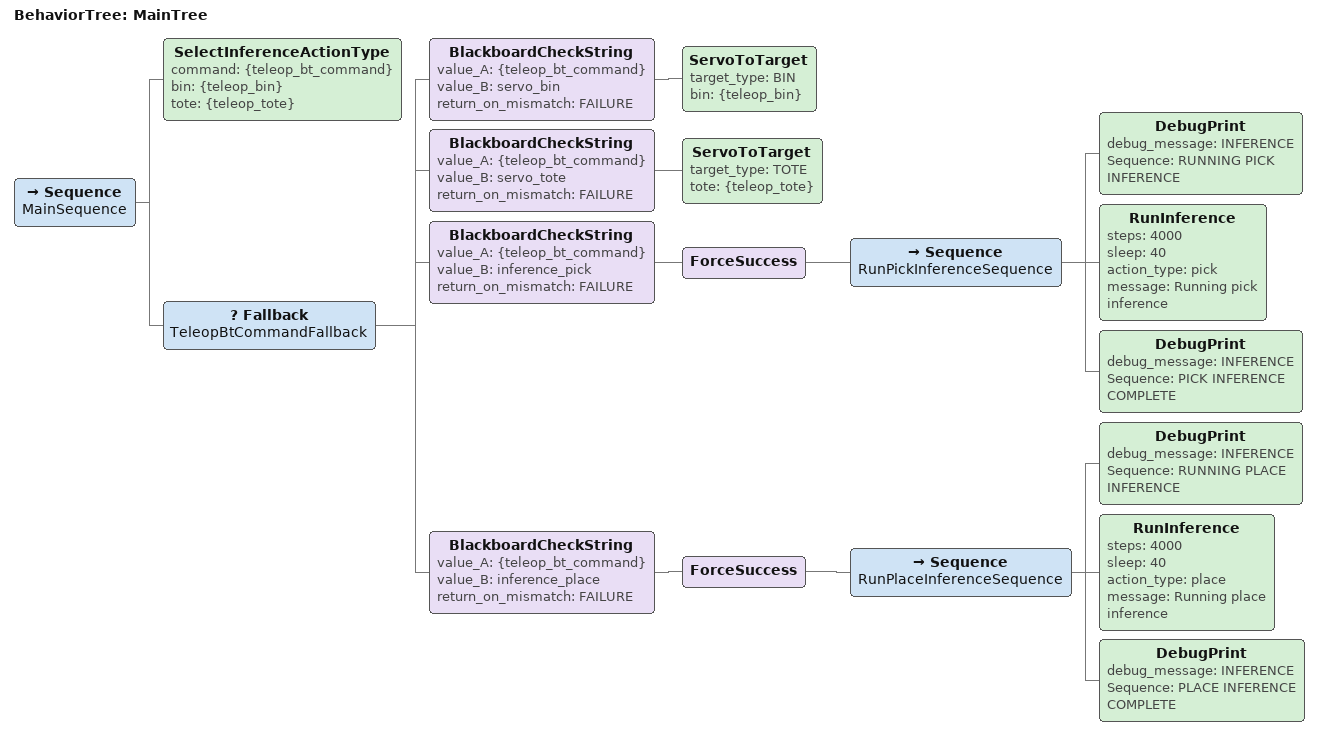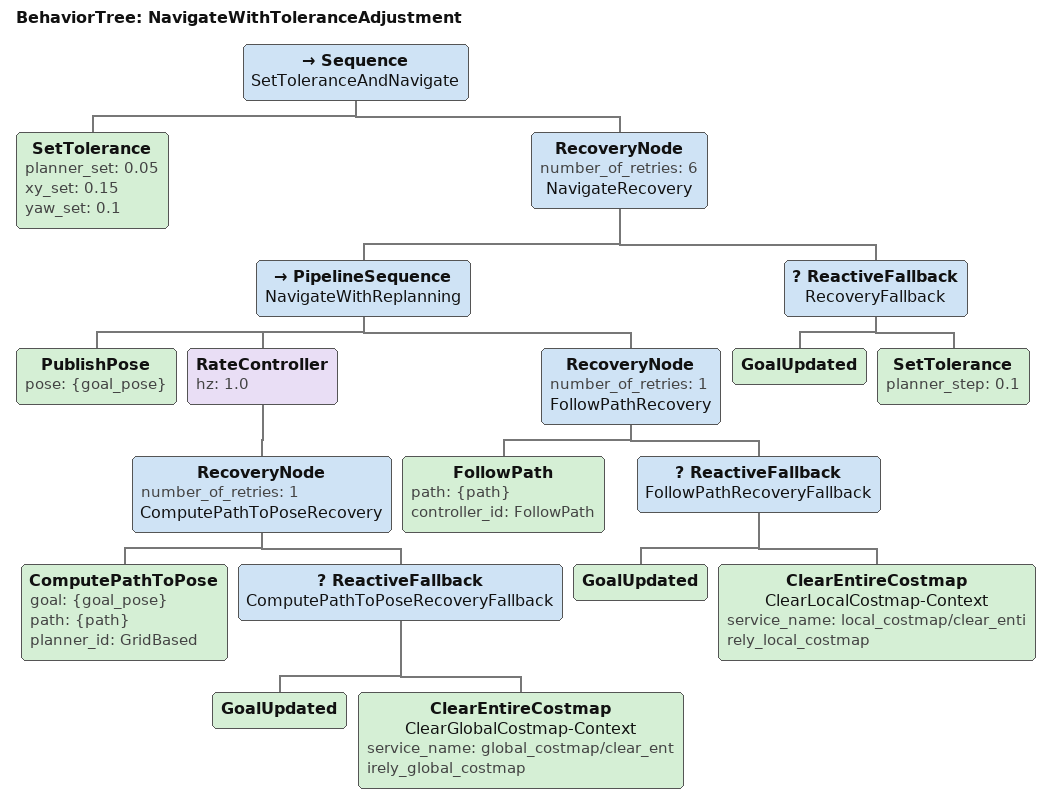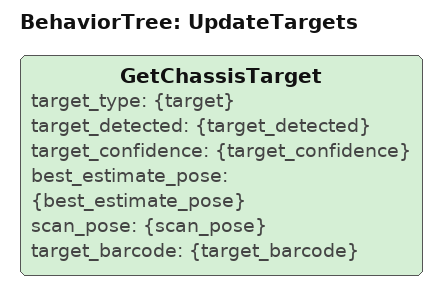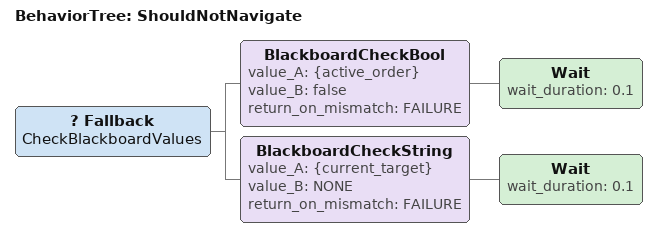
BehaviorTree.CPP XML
<?xml version="1.0" encoding="UTF-8"?>

<root BTCPP_format="4" main_tree_to_execute="MainTree">

  <BehaviorTree ID="MainTree">

    <Sequence name="MainSequence">
      <!-- Select one operation from the latest valid bridged BTState.
           Missing or invalid states are treated as pick=true, place=false,
           bin=C, tote=3. -->
      <SelectInferenceActionType
          command="{teleop_bt_command}"
          bin="{teleop_bin}"
          tote="{teleop_tote}"/>

      <Fallback name="TeleopBtCommandFallback">
        <BlackboardCheckString
            value_A="{teleop_bt_command}"
            value_B="servo_bin"
            return_on_mismatch="FAILURE">
          <ServoToTarget target_type="BIN" bin="{teleop_bin}"/>
        </BlackboardCheckString>

        <BlackboardCheckString
            value_A="{teleop_bt_command}"
            value_B="servo_tote"
            return_on_mismatch="FAILURE">
          <ServoToTarget target_type="TOTE" tote="{teleop_tote}"/>
        </BlackboardCheckString>

        <BlackboardCheckString
            value_A="{teleop_bt_command}"
            value_B="inference_pick"
            return_on_mismatch="FAILURE">
          <ForceSuccess>
            <Sequence name="RunPickInferenceSequence">
              <DebugPrint debug_message="INFERENCE Sequence: RUNNING PICK INFERENCE"/>
              <RunInference steps="4000" sleep="40" action_type="pick" message="Running pick inference"/>
              <DebugPrint debug_message="INFERENCE Sequence: PICK INFERENCE COMPLETE"/>
            </Sequence>
          </ForceSuccess>
        </BlackboardCheckString>

        <BlackboardCheckString
            value_A="{teleop_bt_command}"
            value_B="inference_place"
            return_on_mismatch="FAILURE">
          <ForceSuccess>
            <Sequence name="RunPlaceInferenceSequence">
              <DebugPrint debug_message="INFERENCE Sequence: RUNNING PLACE INFERENCE"/>
              <RunInference steps="4000" sleep="40" action_type="place" message="Running place inference"/>
              <DebugPrint debug_message="INFERENCE Sequence: PLACE INFERENCE COMPLETE"/>
            </Sequence>
          </ForceSuccess>
        </BlackboardCheckString>

      </Fallback>
    </Sequence>
  </BehaviorTree>

  <!-- ======= SUBTREE DEFINITIONS ======== -->

  <BehaviorTree ID="NavigateWithToleranceAdjustment">

    <Sequence name="SetToleranceAndNavigate">

      <!-- Set initial tolerances -->
      <SetTolerance planner_set="0.05" xy_set="0.15" yaw_set="0.1"/>

      <!-- Navigate with recoveries -->
      <RecoveryNode number_of_retries="6" name="NavigateRecovery">

        <PipelineSequence name="NavigateWithReplanning">

          <PublishPose pose="{goal_pose}"/>

          <RateController hz="1.0">
            <RecoveryNode number_of_retries="1" name="ComputePathToPoseRecovery">
              <ComputePathToPose goal="{goal_pose}" path="{path}" planner_id="GridBased"/>
              <ReactiveFallback name="ComputePathToPoseRecoveryFallback">
                <GoalUpdated/>
                <ClearEntireCostmap name="ClearGlobalCostmap-Context"
                                    service_name="global_costmap/clear_entirely_global_costmap"/>
              </ReactiveFallback>
            </RecoveryNode>
          </RateController>

          <RecoveryNode number_of_retries="1" name="FollowPathRecovery">
            <FollowPath path="{path}" controller_id="FollowPath"/>
            <ReactiveFallback name="FollowPathRecoveryFallback">
              <GoalUpdated/>
              <ClearEntireCostmap name="ClearLocalCostmap-Context"
                                  service_name="local_costmap/clear_entirely_local_costmap"/>
            </ReactiveFallback>
          </RecoveryNode>

        </PipelineSequence>

        <ReactiveFallback name="RecoveryFallback">
          <GoalUpdated/>
          <SetTolerance planner_step="0.1"/>
        </ReactiveFallback>

      </RecoveryNode>
    </Sequence>
  </BehaviorTree>

  <BehaviorTree ID="UpdateTargets">
    <GetChassisTarget
        target_type="{target}"
        target_detected="{target_detected}"
        target_confidence="{target_confidence}"
        best_estimate_pose="{best_estimate_pose}"
        scan_pose="{scan_pose}"
        target_barcode="{target_barcode}"/>
  </BehaviorTree>

  <!-- Subtree that returns failure if there is an order and bin/tote to
  nav to for the initial fallback -->
  <BehaviorTree ID="ShouldNotNavigate">
    <Fallback name="CheckBlackboardValues">
      <BlackboardCheckBool
          value_A="{active_order}"
          value_B="false"
          return_on_mismatch="FAILURE">
        <!-- Child that always succeeds if we pass the check -->
        <Wait wait_duration="0.1"/>
      </BlackboardCheckBool>

      <BlackboardCheckString
          value_A="{current_target}"
          value_B="NONE"
          return_on_mismatch="FAILURE">
        <Wait wait_duration="0.1"/>
      </BlackboardCheckString>
    </Fallback>
  </BehaviorTree>

  <!-- TreeNodesModel is only for Groot / documentation -->

</root>
